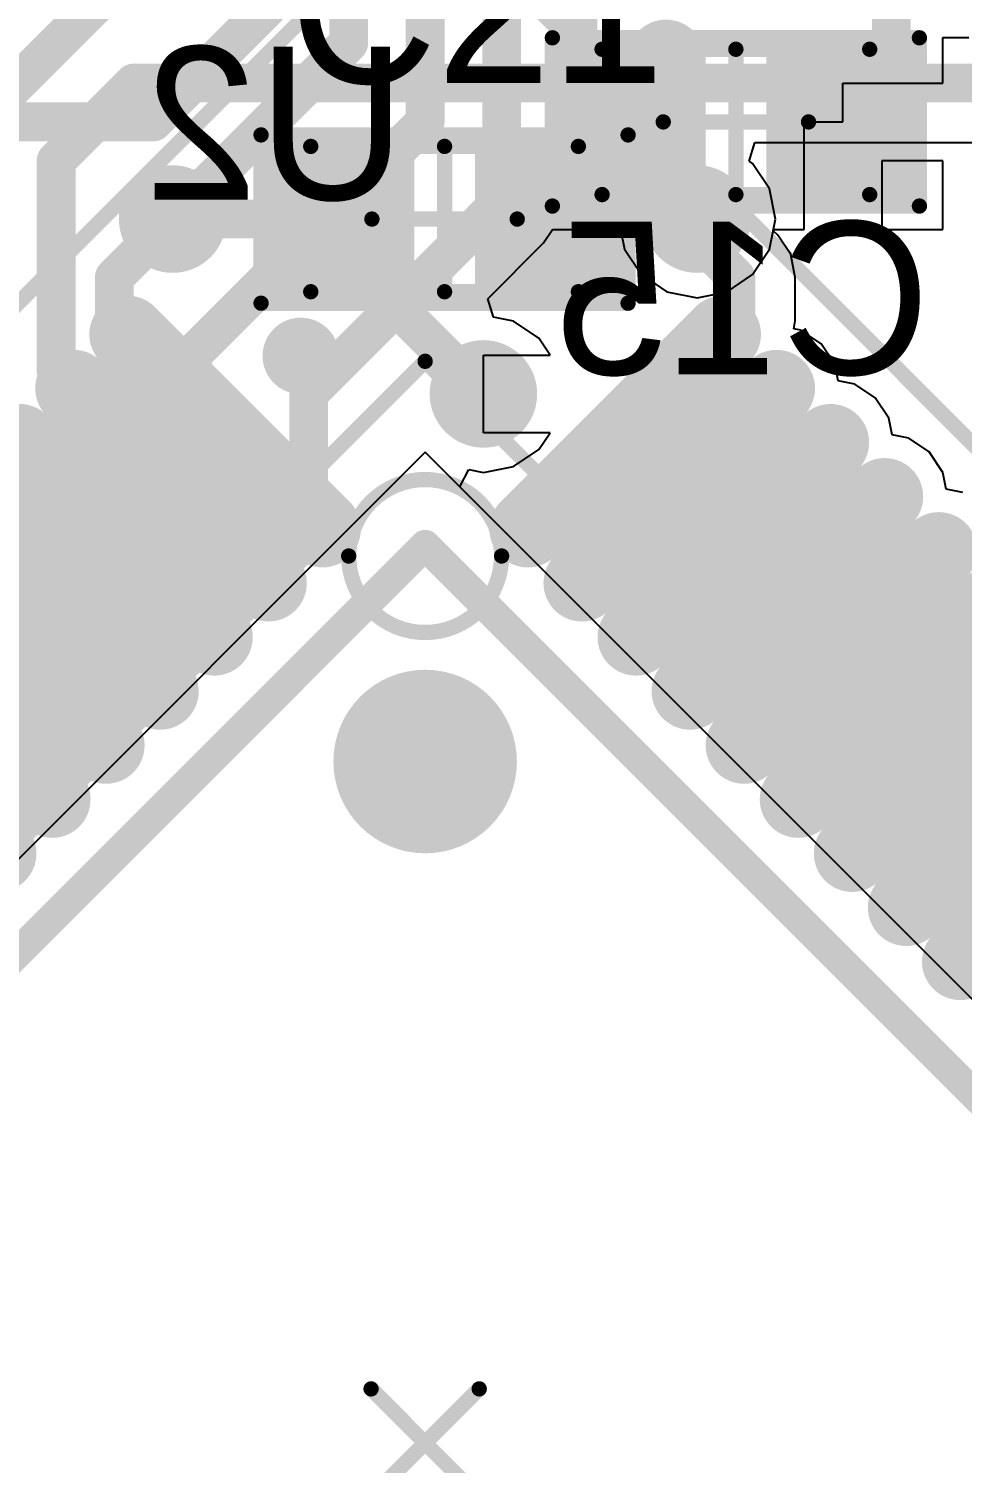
# Model space of a CAD drawing. Header units: millimetres. Extents: x 119.5 to 187.2, y 82 to 144.9.
# Drawn here: x 152.09 to 158.2, y 123.18 to 132.56 of the extents above; entities that cross this region are included whole.
import ezdxf

# ---------------------------------------------------------------- set-up
doc = ezdxf.new("R2010")
doc.units = ezdxf.units.MM
for name, color, linetype in [('BottomLayer', 5, 'Continuous'), ('BottomOverlay', 54, 'Continuous'), ('BottomPaste', 16, 'Continuous'), ('BottomSolder', 6, 'Continuous'), ('KeepOutLayer', 6, 'Continuous'), ('Mechanical13', 56, 'Continuous'), ('Mechanical15', 56, 'Continuous'), ('MultiLayer', 9, 'Continuous'), ('TopLayer', 1, 'Continuous'), ('TopOverlay', 2, 'Continuous'), ('TopPaste', 8, 'Continuous'), ('TopSolder', 216, 'Continuous'), ('ViaHoleLayer', 16, 'Continuous')]:
    doc.layers.add(name, color=color, linetype=linetype)

msp = doc.modelspace()

# ---------------------------------------------------------------- linework, layer by layer
at = {"layer": 'BottomLayer'}
for p, q in [((158.0719978, 132.20700254), (158.0719978, 132.5040022)), ((158.0719978, 132.5040022), (158.242, 132.5040022)), ((157.4179986, 131.95300254), (157.4179986, 132.20700254)), ((157.4179986, 132.20700254), (158.0719978, 132.20700254)), ((157.1639986, 131.24900344), (157.1639986, 131.95300254)), ((157.1639986, 131.95300254), (157.4179986, 131.95300254)), ((158.0719978, 131.69900254), (157.6719986, 131.69900254)), ((157.6719986, 131.69900254), (157.6719986, 131.24900344)), ((158.0719978, 131.24900344), (158.0719978, 131.69900254)), ((155.46068476, 131.16231324), (155.51860946, 131.24900344)), ((155.51860946, 131.24900344), (155.96385114, 131.24900344)), ((155.96385114, 131.24900344), (155.98924352, 131.12135066)), ((156.93875648, 131.12135066), (156.96414886, 131.24900344)), ((156.96414886, 131.24900344), (157.1639986, 131.24900344)), ((157.6719986, 131.24900344), (158.0719978, 131.24900344)), ((155.09572994, 130.79735842), (155.46068476, 131.16231324)), ((155.98924352, 131.12135066), (156.10063776, 130.95463776)), ((156.82736224, 130.95463776), (156.93875648, 131.12135066)), ((156.10063776, 130.95463776), (156.26735066, 130.84324352)), ((156.66064934, 130.84324352), (156.82736224, 130.95463776)), ((156.26735066, 130.84324352), (156.464, 130.80412752)), ((156.464, 130.80412752), (156.66064934, 130.84324352)), ((155.1325955, 130.6758245), (155.09572994, 130.79735842)), ((155.26364934, 130.64975648), (155.1325955, 130.6758245)), ((155.43036224, 130.53836224), (155.26364934, 130.64975648)), ((155.5034355, 130.429), (155.43036224, 130.53836224)), ((155.067, 129.921), (155.067, 130.429)), ((155.067, 130.429), (155.5034355, 130.429)), ((155.5034355, 129.921), (155.067, 129.921)), ((155.43036224, 129.81163776), (155.5034355, 129.921)), ((155.26364934, 129.70024352), (155.43036224, 129.81163776)), ((154.91194316, 129.56805684), (154.97181096, 129.68006068)), ((154.97181096, 129.68006068), (155.067, 129.66112752)), ((155.067, 129.66112752), (155.26364934, 129.70024352)), ((161.163, 123.317), (154.91194316, 129.56805684))]:
    msp.add_line(p, q, dxfattribs=at)
at = {"layer": 'BottomLayer', "const_width": 0.254}
for points in [[(154.18599846, 132.46899846), (154.18599846, 133.19700056)], [(154.686, 131.953), (154.686, 133.19700056)], [(155.185999, 131.436999), (155.185999, 133.19700056)], [(155.685998, 132.2850034), (155.685998, 133.19700056)], [(157.73400254, 132.26900648), (157.73400254, 133.1580014)], [(152.908, 131.953), (153.68599946, 132.73099946)], [(153.035, 131.318), (154.18599846, 132.46899846)], [(155.685998, 132.2850034), (156.01799886, 131.95300254)], [(157.4179986, 131.95300254), (157.73400254, 132.26900648)], [(150.622, 131.953), (152.908, 131.953)], [(153.162, 130.429), (154.686, 131.953)], [(156.01799886, 131.69900254), (156.01799886, 131.95300254)], [(156.01799886, 131.76400114), (156.464, 131.318)], [(153.924, 130.175), (155.185999, 131.436999)], [(153.162, 129.20258132), (153.162, 130.429)], [(153.924, 129.24616264), (153.924, 130.175)], [(147.3598399, 122.68200254), (153.924, 129.24616264)], [(147.65741868, 123.698), (153.162, 129.20258132)]]:
    msp.add_lwpolyline(points, dxfattribs=at)
at = {"layer": 'BottomLayer'}
for points, const_width in [([(154.12249846, 132.46899846, 1), (154.24949846, 132.46899846, 1)], 0.127), ([(154.12249846, 132.46899846, 1), (154.24949846, 132.46899846, 1)], 0.127), ([(155.622498, 132.2850034, 1), (155.749498, 132.2850034, 1)], 0.127), ([(155.622498, 132.2850034, 1), (155.749498, 132.2850034, 1)], 0.127), ([(157.67050254, 132.26900648, 1), (157.79750254, 132.26900648, 1)], 0.127), ([(157.67050254, 132.26900648, 1), (157.79750254, 132.26900648, 1)], 0.127), ([(152.8445, 131.953, 1), (152.9715, 131.953, 1)], 0.127), ([(152.8445, 131.953, 1), (152.9715, 131.953, 1)], 0.127), ([(154.6225, 131.953, 1), (154.7495, 131.953, 1)], 0.127), ([(154.6225, 131.953, 1), (154.7495, 131.953, 1)], 0.127), ([(155.95449886, 131.95300254, 1), (156.08149886, 131.95300254, 1)], 0.127), ([(155.95449886, 131.95300254, 1), (156.08149886, 131.95300254, 1)], 0.127), ([(157.3544986, 131.95300254, 1), (157.4814986, 131.95300254, 1)], 0.127), ([(155.95449886, 131.76400114, 1), (156.08149886, 131.76400114, 1)], 0.127), ([(155.95449886, 131.69900254, 1), (156.08149886, 131.69900254, 1)], 0.127), ([(152.91000152, 131.318, 1), (153.15999848, 131.318, 1)], 0.2499995), ([(155.122499, 131.436999, 1), (155.249499, 131.436999, 1)], 0.127), ([(155.122499, 131.436999, 1), (155.249499, 131.436999, 1)], 0.127), ([(156.33900152, 131.318, 1), (156.58899848, 131.318, 1)], 0.2499995), ([(152.9715, 131.318, 1), (153.0985, 131.318, 1)], 0.127), ([(156.4005, 131.318, 1), (156.5275, 131.318, 1)], 0.127), ([(153.0985, 130.429, 1), (153.2255, 130.429, 1)], 0.127), ([(153.0985, 130.429, 1), (153.2255, 130.429, 1)], 0.127), ([(154.94200152, 130.175, 1), (155.19199848, 130.175, 1)], 0.2499995), ([(153.8605, 130.175, 1), (153.9875, 130.175, 1)], 0.127), ([(153.8605, 130.175, 1), (153.9875, 130.175, 1)], 0.127), ([(153.0985, 129.20258132, 1), (153.2255, 129.20258132, 1)], 0.127), ([(153.0985, 129.20258132, 1), (153.2255, 129.20258132, 1)], 0.127), ([(153.8605, 129.24616264, 1), (153.9875, 129.24616264, 1)], 0.127), ([(153.8605, 129.24616264, 1), (153.9875, 129.24616264, 1)], 0.127)]:
    msp.add_lwpolyline(points, format="xyb", close=True, dxfattribs=dict(at, const_width=const_width))
for points in [[(156.41799806, 131.50300344), (156.41799806, 132.40300164), (155.61799966, 131.50300344), (155.61799966, 132.40300164)], [(157.8179978, 131.50300344), (157.8179978, 132.40300164), (157.0179994, 131.50300344), (157.0179994, 132.40300164)]]:
    msp.add_solid(points, dxfattribs=at)
at = {"layer": 'BottomOverlay'}
for points, const_width in [([(156.38600168, 132.37200094, 1), (156.13599964, 132.37200094, 1)], 0.2499995), ([(156.0735004, 132.37200094, 1), (156.19849888, 132.37200094, 1)], 0.12499848), ([(156.32350244, 132.37200094, 1), (156.44850092, 132.37200094, 1)], 0.12499848)]:
    msp.add_lwpolyline(points, format="xyb", close=True, dxfattribs=dict(at, const_width=const_width))
at = {"layer": 'BottomPaste'}
for points in [[(156.41799806, 131.50300344), (156.41799806, 132.40300164), (155.61799966, 131.50300344), (155.61799966, 132.40300164)], [(157.8179978, 131.50300344), (157.8179978, 132.40300164), (157.0179994, 131.50300344), (157.0179994, 132.40300164)]]:
    msp.add_solid(points, dxfattribs=at)
at = {"layer": 'BottomSolder', "const_width": 0.3515995}
for points in [[(152.85920152, 131.318, 1), (153.21079848, 131.318, 1)], [(156.28820152, 131.318, 1), (156.63979848, 131.318, 1)], [(154.89120152, 130.175, 1), (155.24279848, 130.175, 1)]]:
    msp.add_lwpolyline(points, format="xyb", close=True, dxfattribs=at)
at = {"layer": 'BottomSolder'}
for points in [[(156.51959806, 131.40140344), (156.51959806, 132.50460164), (155.51639966, 131.40140344), (155.51639966, 132.50460164)], [(157.9195978, 131.40140344), (157.9195978, 132.50460164), (156.9163994, 131.40140344), (156.9163994, 132.50460164)]]:
    msp.add_solid(points, dxfattribs=at)
at = {"layer": 'KeepOutLayer'}
for p, q in [((154.686, 129.794), (148.209, 123.317)), ((161.163, 123.317), (154.686, 129.794))]:
    msp.add_line(p, q, dxfattribs=at)
at = {"layer": 'Mechanical13', "const_width": 0.0999998}
for points in [[(155.84299794, 132.42800286), (157.59299952, 132.42800286)], [(155.84299794, 131.47800222), (155.84299794, 132.42800286)], [(157.59299952, 131.47800222), (157.59299952, 132.42800286)], [(153.93800048, 130.84300222), (153.93800048, 131.79300286)], [(153.93800048, 131.79300286), (155.68800206, 131.79300286)], [(155.68800206, 130.84300222), (155.68800206, 131.79300286)], [(155.84299794, 131.47800222), (157.59299952, 131.47800222)], [(153.93800048, 130.84300222), (155.68800206, 130.84300222)], [(147.61493464, 123.31700254), (154.68600254, 130.38807044)], [(154.68600254, 130.38807044), (161.75707044, 123.31700254)]]:
    msp.add_lwpolyline(points, dxfattribs=at)
at = {"layer": 'Mechanical13'}
for points, const_width in [([(155.81799926, 132.42800286, 1), (155.86799662, 132.42800286, 1)], 0.0499999), ([(155.81799926, 132.42800286, 1), (155.86799662, 132.42800286, 1)], 0.0499999), ([(157.56800084, 132.42800286, 1), (157.6179982, 132.42800286, 1)], 0.0499999), ([(157.56800084, 132.42800286, 1), (157.6179982, 132.42800286, 1)], 0.0499999), ([(153.9130018, 131.79300286, 1), (153.96299916, 131.79300286, 1)], 0.0499999), ([(153.9130018, 131.79300286, 1), (153.96299916, 131.79300286, 1)], 0.0499999), ([(155.66300338, 131.79300286, 1), (155.71300074, 131.79300286, 1)], 0.0499999), ([(155.66300338, 131.79300286, 1), (155.71300074, 131.79300286, 1)], 0.0499999), ([(155.81799926, 131.47800222, 1), (155.86799662, 131.47800222, 1)], 0.0499999), ([(155.81799926, 131.47800222, 1), (155.86799662, 131.47800222, 1)], 0.0499999), ([(157.56800084, 131.47800222, 1), (157.6179982, 131.47800222, 1)], 0.0499999), ([(157.56800084, 131.47800222, 1), (157.6179982, 131.47800222, 1)], 0.0499999), ([(153.9130018, 130.84300222, 1), (153.96299916, 130.84300222, 1)], 0.0499999), ([(153.9130018, 130.84300222, 1), (153.96299916, 130.84300222, 1)], 0.0499999), ([(155.66300338, 130.84300222, 1), (155.71300074, 130.84300222, 1)], 0.0499999), ([(155.66300338, 130.84300222, 1), (155.71300074, 130.84300222, 1)], 0.0499999), ([(154.66100386, 130.38807044, 1), (154.71100122, 130.38807044, 1)], 0.0499999), ([(154.66100386, 130.38807044, 1), (154.71100122, 130.38807044, 1)], 0.0499999), ([(155.18600154, 129.11527644, 1), (154.18600354, 129.11527644, 1)], 0.0999998), ([(154.16100486, 129.11527644, 1), (154.21100222, 129.11527644, 1)], 0.0499999), ([(155.16100286, 129.11527644, 1), (155.21100022, 129.11527644, 1)], 0.0499999)]:
    msp.add_lwpolyline(points, format="xyb", close=True, dxfattribs=dict(at, const_width=const_width))
at = {"layer": 'Mechanical15', "const_width": 0.0999998}
for points in [[(144.5743743, 123.317), (154.68600508, 133.4286257)], [(154.68600508, 133.4286257), (164.79762824, 123.317)], [(155.51799986, 132.50300144), (157.9179976, 132.50300144)], [(155.51799986, 131.4030011), (155.51799986, 132.50300144)], [(157.9179976, 131.4030011), (157.9179976, 132.50300144)], [(156.71799746, 131.47800222), (156.71799746, 132.42800286)], [(156.24299968, 131.95300254), (157.19299778, 131.95300254)], [(153.6130024, 130.7680011), (153.6130024, 131.86800144)], [(153.6130024, 131.86800144), (156.01300014, 131.86800144)], [(156.01300014, 130.7680011), (156.01300014, 131.86800144)], [(154.81300254, 130.84300222), (154.81300254, 131.79300286)], [(155.51799986, 131.4030011), (157.9179976, 131.4030011)], [(154.33800222, 131.31800254), (155.28800032, 131.31800254)], [(153.6130024, 130.7680011), (156.01300014, 130.7680011)], [(154.33244724, 122.96344724), (155.0395553, 123.6705553)], [(154.33244978, 123.6705553), (155.0395553, 122.96344724)]]:
    msp.add_lwpolyline(points, dxfattribs=at)
at = {"layer": 'Mechanical15', "const_width": 0.0499999}
for points in [[(155.49300118, 132.50300144, 1), (155.54299854, 132.50300144, 1)], [(155.49300118, 132.50300144, 1), (155.54299854, 132.50300144, 1)], [(157.89299892, 132.50300144, 1), (157.94299628, 132.50300144, 1)], [(157.89299892, 132.50300144, 1), (157.94299628, 132.50300144, 1)], [(156.69299878, 132.42800286, 1), (156.74299614, 132.42800286, 1)], [(156.218001, 131.95300254, 1), (156.26799836, 131.95300254, 1)], [(157.1679991, 131.95300254, 1), (157.21799646, 131.95300254, 1)], [(153.58800372, 131.86800144, 1), (153.63800108, 131.86800144, 1)], [(153.58800372, 131.86800144, 1), (153.63800108, 131.86800144, 1)], [(155.98800146, 131.86800144, 1), (156.03799882, 131.86800144, 1)], [(155.98800146, 131.86800144, 1), (156.03799882, 131.86800144, 1)], [(154.78800386, 131.79300286, 1), (154.83800122, 131.79300286, 1)], [(156.69299878, 131.47800222, 1), (156.74299614, 131.47800222, 1)], [(155.49300118, 131.4030011, 1), (155.54299854, 131.4030011, 1)], [(155.49300118, 131.4030011, 1), (155.54299854, 131.4030011, 1)], [(157.89299892, 131.4030011, 1), (157.94299628, 131.4030011, 1)], [(157.89299892, 131.4030011, 1), (157.94299628, 131.4030011, 1)], [(154.31300354, 131.31800254, 1), (154.3630009, 131.31800254, 1)], [(155.26300164, 131.31800254, 1), (155.312999, 131.31800254, 1)], [(154.78800386, 130.84300222, 1), (154.83800122, 130.84300222, 1)], [(153.58800372, 130.7680011, 1), (153.63800108, 130.7680011, 1)], [(153.58800372, 130.7680011, 1), (153.63800108, 130.7680011, 1)], [(155.98800146, 130.7680011, 1), (156.03799882, 130.7680011, 1)], [(155.98800146, 130.7680011, 1), (156.03799882, 130.7680011, 1)], [(154.3074511, 123.6705553, 1), (154.35744846, 123.6705553, 1)], [(155.01455662, 123.6705553, 1), (155.06455398, 123.6705553, 1)]]:
    msp.add_lwpolyline(points, format="xyb", close=True, dxfattribs=at)
at = {"layer": 'MultiLayer', "const_width": 0.2499995}
for points in [[(152.91000152, 131.318, 1), (153.15999848, 131.318, 1)], [(156.33900152, 131.318, 1), (156.58899848, 131.318, 1)], [(154.94200152, 130.175, 1), (155.19199848, 130.175, 1)]]:
    msp.add_lwpolyline(points, format="xyb", close=True, dxfattribs=at)
at = {"layer": 'TopLayer'}
for p, q in [((156.8039536, 131.69700356), (156.8408217, 131.81853494)), ((156.8408217, 131.81853494), (168.24109354, 131.81853494)), ((156.82736224, 131.68136224), (156.8039536, 131.69700356)), ((156.93875648, 131.51464934), (156.82736224, 131.68136224)), ((156.97787248, 131.318), (156.93875648, 131.51464934)), ((156.9626909, 131.24168062), (156.97787248, 131.318)), ((156.99268576, 131.21168576), (156.9626909, 131.24168062)), ((157.07689438, 131.08565858), (156.99268576, 131.21168576)), ((157.10646506, 130.937), (157.07689438, 131.08565858)), ((157.10646506, 130.6523041), (157.10646506, 130.937)), ((157.09624156, 130.60089958), (157.10646506, 130.65229648)), ((157.10646506, 130.65230156), (157.10646506, 130.6523041)), ((157.10647014, 130.65229902), (157.10646506, 130.65230156)), ((157.10646506, 130.65229648), (157.10647014, 130.65229902)), ((157.1417355, 130.59184956), (157.09624156, 130.60089958)), ((157.27536998, 130.5025584), (157.1417355, 130.59184956)), ((157.36466114, 130.36892392), (157.27536998, 130.5025584)), ((157.38633496, 130.25997062), (157.36466114, 130.36892392)), ((157.49528826, 130.2382968), (157.38633496, 130.25997062)), ((157.62892274, 130.14900564), (157.49528826, 130.2382968)), ((157.7182139, 130.01537116), (157.62892274, 130.14900564)), ((157.73988772, 129.90641786), (157.7182139, 130.01537116)), ((157.84884102, 129.88474404), (157.73988772, 129.90641786)), ((157.9824755, 129.79545288), (157.84884102, 129.88474404)), ((158.07176666, 129.6618184), (157.9824755, 129.79545288)), ((158.09344048, 129.5528651), (158.07176666, 129.6618184)), ((158.20239378, 129.53119128), (158.09344048, 129.5528651))]:
    msp.add_line(p, q, dxfattribs=at)
for points, const_width in [([(151.765, 131.953), (152.527, 132.715)], 0.254), ([(152.273, 131.699), (152.781, 132.207)], 0.254), ([(152.781, 132.207), (168.402, 132.207)], 0.254), ([(152.273, 130.32619604), (152.273, 131.699)], 0.254), ([(152.654, 130.937), (153.035, 131.318)], 0.254), ([(153.035, 131.318), (154.11299886, 131.318)], 0.254), ([(154.1130014, 131.1289986), (154.1130014, 131.31800254)], 0.254), ([(155.3859986, 131.31799746), (155.38600114, 131.318)], 0.254), ([(155.38600114, 131.318), (156.337, 131.318)], 0.254), ([(156.337, 131.318), (156.718, 130.937)], 0.254), ([(154.1130014, 131.1289986), (155.067, 130.175)], 0.254), ([(152.654, 130.6523041), (152.654, 130.937)], 0.254), ([(156.718, 130.65230156), (156.718, 130.937)], 0.254), ([(152.654, 130.6523041), (153.37785428, 129.92844982)], 0.254), ([(155.99414826, 129.92844982), (156.718, 130.65230156)], 0.254), ([(152.74145728, 130.56484682), (154.01425128, 129.29205282)], 0.2999994), ([(156.63054526, 130.56484174), (155.35775126, 129.29204774)], 0.2999994), ([(152.273, 130.32619604), (153.02430152, 129.57489452)], 0.254), ([(152.38790452, 130.21129152), (153.66069852, 128.93849752)], 0.2999994), ([(156.9841031, 130.21129152), (155.7113091, 128.93849752)], 0.2999994), ([(151.765, 130.12709052), (152.67074876, 129.22134176)], 0.254), ([(151.257, 129.927985), (152.31719346, 128.86779154)], 0.254), ([(152.0343543, 129.85773876), (153.3071483, 128.58494476)], 0.2999994), ([(157.33765586, 129.85773876), (156.06486186, 128.58494476)], 0.2999994), ([(151.68079646, 129.50418854), (152.95359046, 128.23139454)], 0.2999994), ([(157.69120862, 129.504186), (156.41841462, 128.231392)], 0.2999994), ([(151.3272437, 129.15063578), (152.6000377, 127.87784178)], 0.2999994), ([(158.04476138, 129.15063324), (156.77196738, 127.87783924)], 0.2999994), ([(150.97369094, 128.79708302), (152.24648494, 127.52428902)], 0.2999994), ([(158.39831414, 128.79708048), (157.12552014, 127.52428648)], 0.2999994), ([(158.7518669, 128.44352264), (157.4790729, 127.17072864)], 0.2999994), ([(159.10541966, 128.08997242), (157.83262566, 126.81717842)], 0.2999994), ([(159.4589775, 127.73641712), (158.1861835, 126.46362312)], 0.2999994)]:
    msp.add_lwpolyline(points, dxfattribs=dict(at, const_width=const_width))
for points, const_width in [([(152.7175, 132.207, 1), (152.8445, 132.207, 1)], 0.127), ([(152.7175, 132.207, 1), (152.8445, 132.207, 1)], 0.127), ([(152.2095, 131.699, 1), (152.3365, 131.699, 1)], 0.127), ([(152.2095, 131.699, 1), (152.3365, 131.699, 1)], 0.127), ([(152.91000152, 131.318, 1), (153.15999848, 131.318, 1)], 0.2499995), ([(156.33900152, 131.318, 1), (156.58899848, 131.318, 1)], 0.2499995), ([(152.9715, 131.318, 1), (153.0985, 131.318, 1)], 0.127), ([(152.9715, 131.318, 1), (153.0985, 131.318, 1)], 0.127), ([(154.04949886, 131.318, 1), (154.17649886, 131.318, 1)], 0.127), ([(154.0495014, 131.31800254, 1), (154.1765014, 131.31800254, 1)], 0.127), ([(155.3224986, 131.31799746, 1), (155.4494986, 131.31799746, 1)], 0.127), ([(155.32250114, 131.318, 1), (155.44950114, 131.318, 1)], 0.127), ([(155.32250114, 131.318, 1), (155.44950114, 131.318, 1)], 0.127), ([(156.2735, 131.318, 1), (156.4005, 131.318, 1)], 0.127), ([(156.2735, 131.318, 1), (156.4005, 131.318, 1)], 0.127), ([(154.0495014, 131.1289986, 1), (154.1765014, 131.1289986, 1)], 0.127), ([(154.0495014, 131.1289986, 1), (154.1765014, 131.1289986, 1)], 0.127), ([(152.5905, 130.937, 1), (152.7175, 130.937, 1)], 0.127), ([(152.5905, 130.937, 1), (152.7175, 130.937, 1)], 0.127), ([(156.6545, 130.937, 1), (156.7815, 130.937, 1)], 0.127), ([(156.6545, 130.937, 1), (156.7815, 130.937, 1)], 0.127), ([(152.5905, 130.6523041, 1), (152.7175, 130.6523041, 1)], 0.127), ([(152.5905, 130.6523041, 1), (152.7175, 130.6523041, 1)], 0.127), ([(156.6545, 130.65230156, 1), (156.7815, 130.65230156, 1)], 0.127), ([(156.6545, 130.65230156, 1), (156.7815, 130.65230156, 1)], 0.127), ([(152.6664587, 130.56484682, 1), (152.81645586, 130.56484682, 1)], 0.1499997), ([(156.55554668, 130.56484174, 1), (156.70554384, 130.56484174, 1)], 0.1499997), ([(152.2095, 130.32619604, 1), (152.3365, 130.32619604, 1)], 0.127), ([(152.2095, 130.32619604, 1), (152.3365, 130.32619604, 1)], 0.127), ([(152.31290594, 130.21129152, 1), (152.4629031, 130.21129152, 1)], 0.1499997), ([(154.94200152, 130.175, 1), (155.19199848, 130.175, 1)], 0.2499995), ([(156.90910452, 130.21129152, 1), (157.05910168, 130.21129152, 1)], 0.1499997), ([(155.0035, 130.175, 1), (155.1305, 130.175, 1)], 0.127), ([(151.95935572, 129.85773876, 1), (152.10935288, 129.85773876, 1)], 0.1499997), ([(153.31435428, 129.92844982, 1), (153.44135428, 129.92844982, 1)], 0.127), ([(155.93064826, 129.92844982, 1), (156.05764826, 129.92844982, 1)], 0.127), ([(157.26265728, 129.85773876, 1), (157.41265444, 129.85773876, 1)], 0.1499997), ([(152.96080152, 129.57489452, 1), (153.08780152, 129.57489452, 1)], 0.127), ([(157.61621004, 129.504186, 1), (157.7662072, 129.504186, 1)], 0.1499997), ([(153.9392527, 129.29205282, 1), (154.08924986, 129.29205282, 1)], 0.1499997), ([(155.28275268, 129.29204774, 1), (155.43274984, 129.29204774, 1)], 0.1499997), ([(152.60724876, 129.22134176, 1), (152.73424876, 129.22134176, 1)], 0.127), ([(157.9697628, 129.15063324, 1), (158.11975996, 129.15063324, 1)], 0.1499997), ([(153.58569994, 128.93849752, 1), (153.7356971, 128.93849752, 1)], 0.1499997), ([(155.63631052, 128.93849752, 1), (155.78630768, 128.93849752, 1)], 0.1499997), ([(152.25369346, 128.86779154, 1), (152.38069346, 128.86779154, 1)], 0.127), ([(153.23214972, 128.58494476, 1), (153.38214688, 128.58494476, 1)], 0.1499997), ([(155.98986328, 128.58494476, 1), (156.13986044, 128.58494476, 1)], 0.1499997), ([(152.87859188, 128.23139454, 1), (153.02858904, 128.23139454, 1)], 0.1499997), ([(156.34341604, 128.231392, 1), (156.4934132, 128.231392, 1)], 0.1499997), ([(152.52503912, 127.87784178, 1), (152.67503628, 127.87784178, 1)], 0.1499997), ([(156.6969688, 127.87783924, 1), (156.84696596, 127.87783924, 1)], 0.1499997), ([(152.17148636, 127.52428902, 1), (152.32148352, 127.52428902, 1)], 0.1499997), ([(157.05052156, 127.52428648, 1), (157.20051872, 127.52428648, 1)], 0.1499997), ([(157.40407432, 127.17072864, 1), (157.55407148, 127.17072864, 1)], 0.1499997), ([(157.75762708, 126.81717842, 1), (157.90762424, 126.81717842, 1)], 0.1499997), ([(158.11118492, 126.46362312, 1), (158.26118208, 126.46362312, 1)], 0.1499997)]:
    msp.add_lwpolyline(points, format="xyb", close=True, dxfattribs=dict(at, const_width=const_width))
for points in [[(154.5130006, 130.86800344), (154.5130006, 131.76800164), (153.7130022, 130.86800344), (153.7130022, 131.76800164)], [(155.91300034, 130.86800344), (155.91300034, 131.76800164), (155.11300194, 130.86800344), (155.11300194, 131.76800164)]]:
    msp.add_solid(points, dxfattribs=at)
at = {"layer": 'TopOverlay'}
for points, const_width in [([(153.99783272, 130.42342216, 1), (153.74783068, 130.42342216, 1)], 0.2499995), ([(153.68533144, 130.42342216, 1), (153.81032992, 130.42342216, 1)], 0.12499848), ([(153.93533348, 130.42342216, 1), (154.06033196, 130.42342216, 1)], 0.12499848), ([(154.63600264, 129.1859875, 1), (154.73600244, 129.1859875, 1)], 0.0999998), ([(154.63600264, 129.1859875, 1), (154.73600244, 129.1859875, 1)], 0.0999998), ([(154.98600194, 127.77177392, 1), (154.38600314, 127.77177392, 1)], 0.5999987999999999), ([(154.23600344, 127.77177392, 1), (154.53600284, 127.77177392, 1)], 0.2999994), ([(154.83600224, 127.77177392, 1), (155.13600164, 127.77177392, 1)], 0.2999994)]:
    msp.add_lwpolyline(points, format="xyb", close=True, dxfattribs=dict(at, const_width=const_width))
at = {"layer": 'TopOverlay', "const_width": 0.1999996}
for points in [[(148.81701504, 123.317), (154.68600254, 129.1859875)], [(154.68600254, 129.1859875), (160.55499004, 123.317)]]:
    msp.add_lwpolyline(points, dxfattribs=at)
at = {"layer": 'TopPaste', "const_width": 0.2999994}
for points in [[(152.74145728, 130.56484682), (154.01425128, 129.29205282)], [(156.63054526, 130.56484174), (155.35775126, 129.29204774)], [(152.38790452, 130.21129152), (153.66069852, 128.93849752)], [(156.9841031, 130.21129152), (155.7113091, 128.93849752)], [(152.0343543, 129.85773876), (153.3071483, 128.58494476)], [(157.33765586, 129.85773876), (156.06486186, 128.58494476)], [(151.68079646, 129.50418854), (152.95359046, 128.23139454)], [(157.69120862, 129.504186), (156.41841462, 128.231392)], [(151.3272437, 129.15063578), (152.6000377, 127.87784178)], [(158.04476138, 129.15063324), (156.77196738, 127.87783924)], [(150.97369094, 128.79708302), (152.24648494, 127.52428902)], [(158.39831414, 128.79708048), (157.12552014, 127.52428648)], [(158.7518669, 128.44352264), (157.4790729, 127.17072864)], [(159.10541966, 128.08997242), (157.83262566, 126.81717842)], [(159.4589775, 127.73641712), (158.1861835, 126.46362312)]]:
    msp.add_lwpolyline(points, dxfattribs=at)
at = {"layer": 'TopPaste', "const_width": 0.1499997}
for points in [[(152.6664587, 130.56484682, 1), (152.81645586, 130.56484682, 1)], [(156.55554668, 130.56484174, 1), (156.70554384, 130.56484174, 1)], [(152.31290594, 130.21129152, 1), (152.4629031, 130.21129152, 1)], [(156.90910452, 130.21129152, 1), (157.05910168, 130.21129152, 1)], [(151.95935572, 129.85773876, 1), (152.10935288, 129.85773876, 1)], [(157.26265728, 129.85773876, 1), (157.41265444, 129.85773876, 1)], [(157.61621004, 129.504186, 1), (157.7662072, 129.504186, 1)], [(153.9392527, 129.29205282, 1), (154.08924986, 129.29205282, 1)], [(155.28275268, 129.29204774, 1), (155.43274984, 129.29204774, 1)], [(157.9697628, 129.15063324, 1), (158.11975996, 129.15063324, 1)], [(153.58569994, 128.93849752, 1), (153.7356971, 128.93849752, 1)], [(155.63631052, 128.93849752, 1), (155.78630768, 128.93849752, 1)], [(153.23214972, 128.58494476, 1), (153.38214688, 128.58494476, 1)], [(155.98986328, 128.58494476, 1), (156.13986044, 128.58494476, 1)], [(152.87859188, 128.23139454, 1), (153.02858904, 128.23139454, 1)], [(156.34341604, 128.231392, 1), (156.4934132, 128.231392, 1)], [(152.52503912, 127.87784178, 1), (152.67503628, 127.87784178, 1)], [(156.6969688, 127.87783924, 1), (156.84696596, 127.87783924, 1)], [(152.17148636, 127.52428902, 1), (152.32148352, 127.52428902, 1)], [(157.05052156, 127.52428648, 1), (157.20051872, 127.52428648, 1)], [(157.40407432, 127.17072864, 1), (157.55407148, 127.17072864, 1)], [(157.75762708, 126.81717842, 1), (157.90762424, 126.81717842, 1)], [(158.11118492, 126.46362312, 1), (158.26118208, 126.46362312, 1)]]:
    msp.add_lwpolyline(points, format="xyb", close=True, dxfattribs=at)
at = {"layer": 'TopPaste'}
for points in [[(154.5130006, 130.86800344), (154.5130006, 131.76800164), (153.7130022, 130.86800344), (153.7130022, 131.76800164)], [(155.91300034, 130.86800344), (155.91300034, 131.76800164), (155.11300194, 130.86800344), (155.11300194, 131.76800164)]]:
    msp.add_solid(points, dxfattribs=at)
at = {"layer": 'TopSolder'}
for points, const_width in [([(152.85920152, 131.318, 1), (153.21079848, 131.318, 1)], 0.3515995), ([(156.28820152, 131.318, 1), (156.63979848, 131.318, 1)], 0.3515995), ([(152.6156587, 130.56484682, 1), (152.86725586, 130.56484682, 1)], 0.2515997), ([(156.50474668, 130.56484174, 1), (156.75634384, 130.56484174, 1)], 0.2515997), ([(152.26210594, 130.21129152, 1), (152.5137031, 130.21129152, 1)], 0.2515997), ([(154.89120152, 130.175, 1), (155.24279848, 130.175, 1)], 0.3515995), ([(156.85830452, 130.21129152, 1), (157.10990168, 130.21129152, 1)], 0.2515997), ([(151.90855572, 129.85773876, 1), (152.16015288, 129.85773876, 1)], 0.2515997), ([(157.21185728, 129.85773876, 1), (157.46345444, 129.85773876, 1)], 0.2515997), ([(157.56541004, 129.504186, 1), (157.8170072, 129.504186, 1)], 0.2515997), ([(153.8884527, 129.29205282, 1), (154.14004986, 129.29205282, 1)], 0.2515997), ([(155.23195268, 129.29204774, 1), (155.48354984, 129.29204774, 1)], 0.2515997), ([(157.9189628, 129.15063324, 1), (158.17055996, 129.15063324, 1)], 0.2515997), ([(153.53489994, 128.93849752, 1), (153.7864971, 128.93849752, 1)], 0.2515997), ([(155.58551052, 128.93849752, 1), (155.83710768, 128.93849752, 1)], 0.2515997), ([(158.27251556, 128.79708048, 1), (158.52411272, 128.79708048, 1)], 0.2515997), ([(153.18134972, 128.58494476, 1), (153.43294688, 128.58494476, 1)], 0.2515997), ([(155.93906328, 128.58494476, 1), (156.19066044, 128.58494476, 1)], 0.2515997), ([(152.82779188, 128.23139454, 1), (153.07938904, 128.23139454, 1)], 0.2515997), ([(156.29261604, 128.231392, 1), (156.5442132, 128.231392, 1)], 0.2515997), ([(152.47423912, 127.87784178, 1), (152.72583628, 127.87784178, 1)], 0.2515997), ([(156.6461688, 127.87783924, 1), (156.89776596, 127.87783924, 1)], 0.2515997), ([(152.12068636, 127.52428902, 1), (152.37228352, 127.52428902, 1)], 0.2515997), ([(156.99972156, 127.52428648, 1), (157.25131872, 127.52428648, 1)], 0.2515997), ([(151.76713106, 127.17073118, 1), (152.01872822, 127.17073118, 1)], 0.2515997), ([(157.35327432, 127.17072864, 1), (157.60487148, 127.17072864, 1)], 0.2515997), ([(157.70682708, 126.81717842, 1), (157.95842424, 126.81717842, 1)], 0.2515997), ([(158.06038492, 126.46362312, 1), (158.31198208, 126.46362312, 1)], 0.2515997)]:
    msp.add_lwpolyline(points, format="xyb", close=True, dxfattribs=dict(at, const_width=const_width))
at = {"layer": 'TopSolder', "const_width": 0.5031994}
for points in [[(152.74145728, 130.56484682), (154.01425128, 129.29205282)], [(156.63054526, 130.56484174), (155.35775126, 129.29204774)], [(152.38790452, 130.21129152), (153.66069852, 128.93849752)], [(156.9841031, 130.21129152), (155.7113091, 128.93849752)], [(152.0343543, 129.85773876), (153.3071483, 128.58494476)], [(157.33765586, 129.85773876), (156.06486186, 128.58494476)], [(151.68079646, 129.50418854), (152.95359046, 128.23139454)], [(157.69120862, 129.504186), (156.41841462, 128.231392)], [(151.3272437, 129.15063578), (152.6000377, 127.87784178)], [(158.04476138, 129.15063324), (156.77196738, 127.87783924)], [(150.97369094, 128.79708302), (152.24648494, 127.52428902)], [(158.39831414, 128.79708048), (157.12552014, 127.52428648)], [(150.62013564, 128.44352518), (151.89292964, 127.17073118)], [(158.7518669, 128.44352264), (157.4790729, 127.17072864)], [(159.10541966, 128.08997242), (157.83262566, 126.81717842)], [(159.4589775, 127.73641712), (158.1861835, 126.46362312)]]:
    msp.add_lwpolyline(points, dxfattribs=at)
at = {"layer": 'TopSolder'}
for points in [[(154.6146006, 130.76640344), (154.6146006, 131.86960164), (153.6114022, 130.76640344), (153.6114022, 131.86960164)], [(156.01460034, 130.76640344), (156.01460034, 131.86960164), (155.01140194, 130.76640344), (155.01140194, 131.86960164)]]:
    msp.add_solid(points, dxfattribs=at)
at = {"layer": 'ViaHoleLayer'}
for points, const_width in [([(156.37649954, 131.318, 1), (156.55150046, 131.318, 1)], 0.17499838), ([(152.96000142, 131.318, 1), (153.10999858, 131.318, 1)], 0.1499997), ([(154.99200142, 130.175, 1), (155.14199858, 130.175, 1)], 0.1499997)]:
    msp.add_lwpolyline(points, format="xyb", close=True, dxfattribs=dict(at, const_width=const_width))

# ---------------------------------------------------------------- texts
at = {"layer": 'BottomOverlay', "text_generation_flag": 2}
for s, p in [('U2', (154.559, 131.445)), ('C15', (157.988, 130.302))]:
    msp.add_text(s, height=1.00000054, rotation=360, dxfattribs=at).set_placement(p)
at = {"layer": 'TopOverlay'}
msp.add_text('C21', height=1.00000054, dxfattribs=at).set_placement((153.797, 132.207))

doc.saveas('drawing.dxf')
